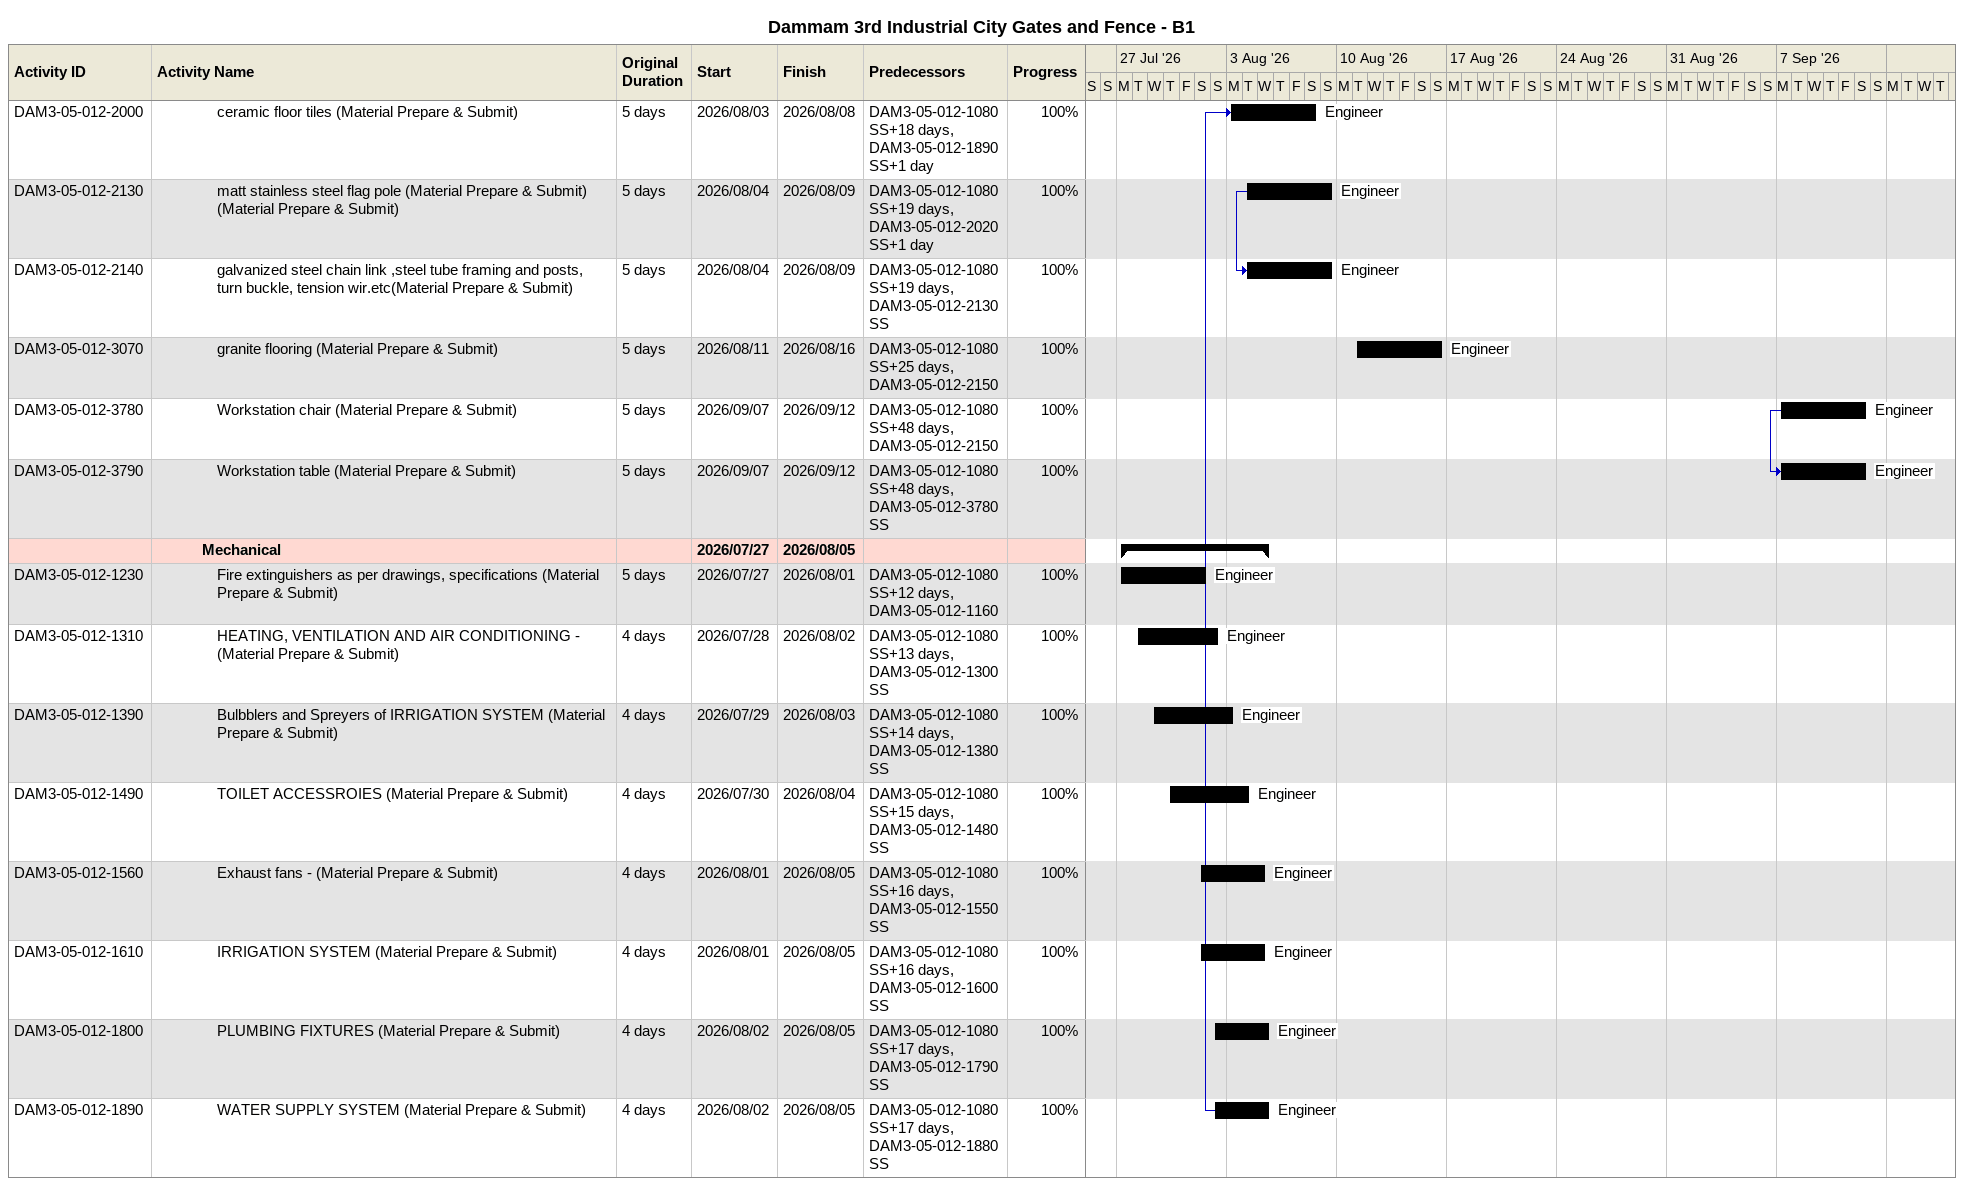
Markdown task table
Dammam 3rd Industrial City Gates and Fence - B1

| ID | Level | Task | Original duration | Start | Finish | Predecessors | Resources | % complete |
|---|---|---|---|---|---|---|---|---|
| DAM3-05-012-2000 | 5 | ceramic floor tiles (Material Prepare & Submit) | 5d | 2026-08-03 | 2026-08-08 | DAM3-05-012-1080SS+18d, DAM3-05-012-1890SS+1d | Engineer | 100 |
| DAM3-05-012-2130 | 5 | matt stainless steel flag pole (Material Prepare & Submit) (Material Prepare & Submit) | 5d | 2026-08-04 | 2026-08-09 | DAM3-05-012-1080SS+19d, DAM3-05-012-2020SS+1d | Engineer | 100 |
| DAM3-05-012-2140 | 5 | galvanized steel chain link ,steel tube framing and posts, turn buckle, tension wir.etc(Material Prepare & Submit) | 5d | 2026-08-04 | 2026-08-09 | DAM3-05-012-1080SS+19d, DAM3-05-012-2130SS | Engineer | 100 |
| DAM3-05-012-3070 | 5 | granite flooring (Material Prepare & Submit) | 5d | 2026-08-11 | 2026-08-16 | DAM3-05-012-1080SS+25d, DAM3-05-012-2150 | Engineer | 100 |
| DAM3-05-012-3780 | 5 | Workstation chair (Material Prepare & Submit) | 5d | 2026-09-07 | 2026-09-12 | DAM3-05-012-1080SS+48d, DAM3-05-012-2150 | Engineer | 100 |
| DAM3-05-012-3790 | 5 | Workstation table (Material Prepare & Submit) | 5d | 2026-09-07 | 2026-09-12 | DAM3-05-012-1080SS+48d, DAM3-05-012-3780SS | Engineer | 100 |
|  | 4 | **Mechanical** |  | 2026-07-27 | 2026-08-05 |  |  |  |
| DAM3-05-012-1230 | 5 | Fire extinguishers as per drawings, specifications (Material Prepare & Submit) | 5d | 2026-07-27 | 2026-08-01 | DAM3-05-012-1080SS+12d, DAM3-05-012-1160 | Engineer | 100 |
| DAM3-05-012-1310 | 5 | HEATING, VENTILATION AND AIR CONDITIONING - (Material Prepare & Submit) | 4d | 2026-07-28 | 2026-08-02 | DAM3-05-012-1080SS+13d, DAM3-05-012-1300SS | Engineer | 100 |
| DAM3-05-012-1390 | 5 | Bulbblers and Spreyers of IRRIGATION SYSTEM (Material Prepare & Submit) | 4d | 2026-07-29 | 2026-08-03 | DAM3-05-012-1080SS+14d, DAM3-05-012-1380SS | Engineer | 100 |
| DAM3-05-012-1490 | 5 | TOILET ACCESSROIES (Material Prepare & Submit) | 4d | 2026-07-30 | 2026-08-04 | DAM3-05-012-1080SS+15d, DAM3-05-012-1480SS | Engineer | 100 |
| DAM3-05-012-1560 | 5 | Exhaust fans - (Material Prepare & Submit) | 4d | 2026-08-01 | 2026-08-05 | DAM3-05-012-1080SS+16d, DAM3-05-012-1550SS | Engineer | 100 |
| DAM3-05-012-1610 | 5 | IRRIGATION SYSTEM (Material Prepare & Submit) | 4d | 2026-08-01 | 2026-08-05 | DAM3-05-012-1080SS+16d, DAM3-05-012-1600SS | Engineer | 100 |
| DAM3-05-012-1800 | 5 | PLUMBING FIXTURES (Material Prepare & Submit) | 4d | 2026-08-02 | 2026-08-05 | DAM3-05-012-1080SS+17d, DAM3-05-012-1790SS | Engineer | 100 |
| DAM3-05-012-1890 | 5 | WATER SUPPLY SYSTEM (Material Prepare & Submit) | 4d | 2026-08-02 | 2026-08-05 | DAM3-05-012-1080SS+17d, DAM3-05-012-1880SS | Engineer | 100 |
